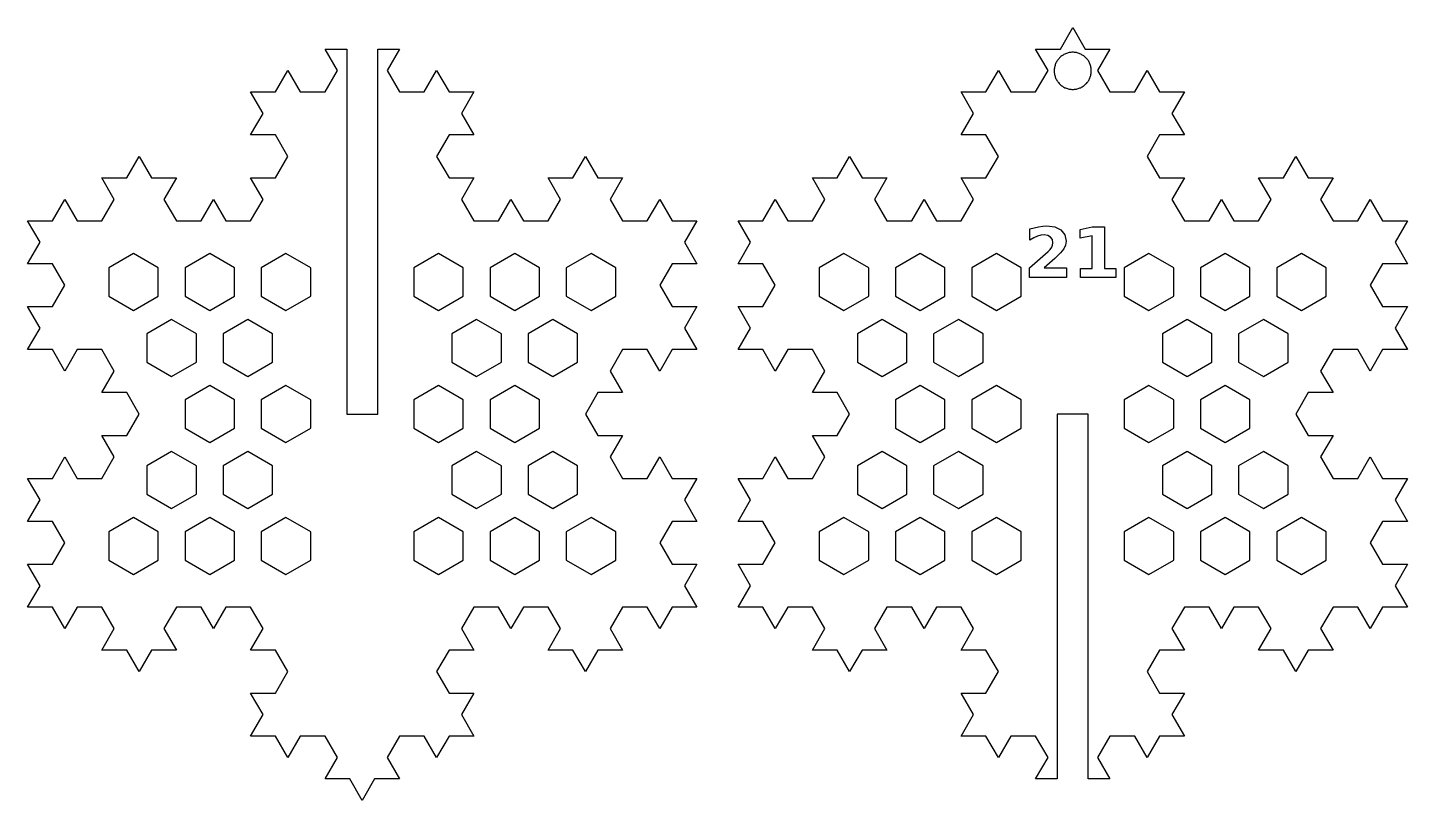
# Model space of a CAD drawing. Header units: millimetres. Extents: x -32 to 101, y -38 to 38.
import ezdxf

# ---------------------------------------------------------------- set-up
doc = ezdxf.new("R2010")
doc.units = ezdxf.units.MM
doc.layers.add('CUT', color=1, linetype='Continuous')
doc.layers.add('ENGRAVE', color=7, linetype='Continuous')

msp = doc.modelspace()

# ---------------------------------------------------------------- linework, layer by layer
at = {"layer": 'CUT'}
for points in [[(71.36, 33.33), (72.56, 31.25), (74.97, 31.25), (76.17, 33.33), (77.37, 31.25), (79.78, 31.25), (78.57, 29.17), (79.78, 27.08), (77.37, 27.08), (76.17, 25), (77.37, 22.92), (79.78, 22.92), (78.57, 20.83), (79.78, 18.75), (82.18, 18.75), (83.39, 20.83), (84.59, 18.75), (86.99, 18.75), (88.2, 20.83), (86.99, 22.92), (89.4, 22.92), (90.6, 25), (91.81, 22.92), (94.21, 22.92), (93.01, 20.83), (94.21, 18.75), (96.62, 18.75), (97.82, 20.83), (99.02, 18.75), (101.43, 18.75), (100.23, 16.67), (101.43, 14.58), (99.02, 14.58), (97.82, 12.5), (99.02, 10.42), (101.43, 10.42), (100.23, 8.33), (101.43, 6.25), (99.02, 6.25), (97.82, 4.17), (96.62, 6.25), (94.21, 6.25), (93.01, 4.17), (94.21, 2.08), (91.81, 2.08), (90.6, 0), (91.81, -2.08), (94.21, -2.08), (93.01, -4.17), (94.21, -6.25), (96.62, -6.25), (97.82, -4.17), (99.02, -6.25), (101.43, -6.25), (100.23, -8.33), (101.43, -10.42), (99.02, -10.42), (97.82, -12.5), (99.02, -14.58), (101.43, -14.58), (100.23, -16.67), (101.43, -18.75), (99.02, -18.75), (97.82, -20.83), (96.62, -18.75), (94.21, -18.75), (93.01, -20.83), (94.21, -22.92), (91.81, -22.92), (90.6, -25), (89.4, -22.92), (86.99, -22.92), (88.2, -20.83), (86.99, -18.75), (84.59, -18.75), (83.39, -20.83), (82.18, -18.75), (79.78, -18.75), (78.57, -20.83), (79.78, -22.92), (77.37, -22.92), (76.17, -25), (77.37, -27.08), (79.78, -27.08), (78.57, -29.17), (79.78, -31.25), (77.37, -31.25), (76.17, -33.33), (74.97, -31.25), (72.56, -31.25), (71.36, -33.33), (72.56, -35.42), (70.45, -35.42), (70.45, 0), (67.45, 0), (67.45, -35.42), (65.34, -35.42), (66.55, -33.33), (65.34, -31.25), (62.94, -31.25), (61.74, -33.33), (60.53, -31.25), (58.13, -31.25), (59.33, -29.17), (58.13, -27.08), (60.53, -27.08), (61.74, -25), (60.53, -22.92), (58.13, -22.92), (59.33, -20.83), (58.13, -18.75), (55.72, -18.75), (54.52, -20.83), (53.32, -18.75), (50.91, -18.75), (49.71, -20.83), (50.91, -22.92), (48.5, -22.92), (47.3, -25), (46.1, -22.92), (43.69, -22.92), (44.9, -20.83), (43.69, -18.75), (41.29, -18.75), (40.08, -20.83), (38.88, -18.75), (36.48, -18.75), (37.68, -16.67), (36.48, -14.58), (38.88, -14.58), (40.08, -12.5), (38.88, -10.42), (36.48, -10.42), (37.68, -8.33), (36.48, -6.25), (38.88, -6.25), (40.08, -4.17), (41.29, -6.25), (43.69, -6.25), (44.9, -4.17), (43.69, -2.08), (46.1, -2.08), (47.3, 0), (46.1, 2.08), (43.69, 2.08), (44.9, 4.17), (43.69, 6.25), (41.29, 6.25), (40.08, 4.17), (38.88, 6.25), (36.48, 6.25), (37.68, 8.33), (36.48, 10.42), (38.88, 10.42), (40.08, 12.5), (38.88, 14.58), (36.48, 14.58), (37.68, 16.67), (36.48, 18.75), (38.88, 18.75), (40.08, 20.83), (41.29, 18.75), (43.69, 18.75), (44.9, 20.83), (43.69, 22.92), (46.1, 22.92), (47.3, 25), (48.5, 22.92), (50.91, 22.92), (49.71, 20.83), (50.91, 18.75), (53.32, 18.75), (54.52, 20.83), (55.72, 18.75), (58.13, 18.75), (59.33, 20.83), (58.13, 22.92), (60.53, 22.92), (61.74, 25), (60.53, 27.08), (58.13, 27.08), (59.33, 29.17), (58.13, 31.25), (60.53, 31.25), (61.74, 33.33), (62.94, 31.25), (65.34, 31.25), (66.55, 33.33), (65.34, 35.42), (67.75, 35.42), (68.95, 37.5), (70.15, 35.42), (72.56, 35.42), (71.36, 33.33)], [(3.61, 35.42), (2.41, 33.33), (3.61, 31.25), (6.01, 31.25), (7.22, 33.33), (8.42, 31.25), (10.83, 31.25), (9.62, 29.17), (10.83, 27.08), (8.42, 27.08), (7.22, 25), (8.42, 22.92), (10.83, 22.92), (9.62, 20.83), (10.83, 18.75), (13.23, 18.75), (14.43, 20.83), (15.64, 18.75), (18.04, 18.75), (19.25, 20.83), (18.04, 22.92), (20.45, 22.92), (21.65, 25), (22.85, 22.92), (25.26, 22.92), (24.06, 20.83), (25.26, 18.75), (27.66, 18.75), (28.87, 20.83), (30.07, 18.75), (32.48, 18.75), (31.27, 16.67), (32.48, 14.58), (30.07, 14.58), (28.87, 12.5), (30.07, 10.42), (32.48, 10.42), (31.27, 8.33), (32.48, 6.25), (30.07, 6.25), (28.87, 4.17), (27.66, 6.25), (25.26, 6.25), (24.06, 4.17), (25.26, 2.08), (22.85, 2.08), (21.65, 0), (22.85, -2.08), (25.26, -2.08), (24.06, -4.17), (25.26, -6.25), (27.66, -6.25), (28.87, -4.17), (30.07, -6.25), (32.48, -6.25), (31.27, -8.33), (32.48, -10.42), (30.07, -10.42), (28.87, -12.5), (30.07, -14.58), (32.48, -14.58), (31.27, -16.67), (32.48, -18.75), (30.07, -18.75), (28.87, -20.83), (27.66, -18.75), (25.26, -18.75), (24.06, -20.83), (25.26, -22.92), (22.85, -22.92), (21.65, -25), (20.45, -22.92), (18.04, -22.92), (19.25, -20.83), (18.04, -18.75), (15.64, -18.75), (14.43, -20.83), (13.23, -18.75), (10.83, -18.75), (9.62, -20.83), (10.83, -22.92), (8.42, -22.92), (7.22, -25), (8.42, -27.08), (10.83, -27.08), (9.62, -29.17), (10.83, -31.25), (8.42, -31.25), (7.22, -33.33), (6.01, -31.25), (3.61, -31.25), (2.41, -33.33), (3.61, -35.42), (1.2, -35.42), (0, -37.5), (-1.2, -35.42), (-3.61, -35.42), (-2.41, -33.33), (-3.61, -31.25), (-6.01, -31.25), (-7.22, -33.33), (-8.42, -31.25), (-10.83, -31.25), (-9.62, -29.17), (-10.83, -27.08), (-8.42, -27.08), (-7.22, -25), (-8.42, -22.92), (-10.83, -22.92), (-9.62, -20.83), (-10.83, -18.75), (-13.23, -18.75), (-14.43, -20.83), (-15.64, -18.75), (-18.04, -18.75), (-19.25, -20.83), (-18.04, -22.92), (-20.45, -22.92), (-21.65, -25), (-22.85, -22.92), (-25.26, -22.92), (-24.06, -20.83), (-25.26, -18.75), (-27.66, -18.75), (-28.87, -20.83), (-30.07, -18.75), (-32.48, -18.75), (-31.27, -16.67), (-32.48, -14.58), (-30.07, -14.58), (-28.87, -12.5), (-30.07, -10.42), (-32.48, -10.42), (-31.27, -8.33), (-32.48, -6.25), (-30.07, -6.25), (-28.87, -4.17), (-27.66, -6.25), (-25.26, -6.25), (-24.06, -4.17), (-25.26, -2.08), (-22.85, -2.08), (-21.65, 0), (-22.85, 2.08), (-25.26, 2.08), (-24.06, 4.17), (-25.26, 6.25), (-27.66, 6.25), (-28.87, 4.17), (-30.07, 6.25), (-32.48, 6.25), (-31.27, 8.33), (-32.48, 10.42), (-30.07, 10.42), (-28.87, 12.5), (-30.07, 14.58), (-32.48, 14.58), (-31.27, 16.67), (-32.48, 18.75), (-30.07, 18.75), (-28.87, 20.83), (-27.66, 18.75), (-25.26, 18.75), (-24.06, 20.83), (-25.26, 22.92), (-22.85, 22.92), (-21.65, 25), (-20.45, 22.92), (-18.04, 22.92), (-19.25, 20.83), (-18.04, 18.75), (-15.64, 18.75), (-14.43, 20.83), (-13.23, 18.75), (-10.83, 18.75), (-9.62, 20.83), (-10.83, 22.92), (-8.42, 22.92), (-7.22, 25), (-8.42, 27.08), (-10.83, 27.08), (-9.62, 29.17), (-10.83, 31.25), (-8.42, 31.25), (-7.22, 33.33), (-6.01, 31.25), (-3.61, 31.25), (-2.41, 33.33), (-3.61, 35.42), (-1.5, 35.42), (-1.5, 0), (1.5, 0), (1.5, 35.42), (3.61, 35.42)], [(70.75, 33.39), (70.74, 33.48), (70.73, 33.56), (70.72, 33.65), (70.7, 33.74), (70.67, 33.82), (70.65, 33.91), (70.61, 33.99), (70.58, 34.07), (70.54, 34.15), (70.5, 34.23), (70.45, 34.3), (70.4, 34.37), (70.34, 34.44), (70.29, 34.51), (70.22, 34.57), (70.16, 34.63), (70.09, 34.69), (70.02, 34.75), (69.95, 34.8), (69.88, 34.84), (69.8, 34.89), (69.72, 34.93), (69.64, 34.96), (69.56, 34.99), (69.47, 35.02), (69.39, 35.05), (69.3, 35.07), (69.22, 35.08), (69.13, 35.09), (69.04, 35.1), (68.95, 35.1), (68.86, 35.1), (68.78, 35.09), (68.69, 35.08), (68.6, 35.07), (68.51, 35.05), (68.43, 35.02), (68.35, 34.99), (68.26, 34.96), (68.18, 34.93), (68.1, 34.89), (68.03, 34.84), (67.95, 34.8), (67.88, 34.75), (67.81, 34.69), (67.74, 34.63), (67.68, 34.57), (67.62, 34.51), (67.56, 34.44), (67.51, 34.37), (67.46, 34.3), (67.41, 34.23), (67.36, 34.15), (67.32, 34.07), (67.29, 33.99), (67.26, 33.91), (67.23, 33.82), (67.21, 33.74), (67.19, 33.65), (67.17, 33.56), (67.16, 33.48), (67.15, 33.39), (67.15, 33.3), (67.15, 33.21), (67.16, 33.12), (67.17, 33.04), (67.19, 32.95), (67.21, 32.86), (67.23, 32.78), (67.26, 32.69), (67.29, 32.61), (67.32, 32.53), (67.36, 32.45), (67.41, 32.37), (67.46, 32.3), (67.51, 32.23), (67.56, 32.16), (67.62, 32.09), (67.68, 32.03), (67.74, 31.97), (67.81, 31.91), (67.88, 31.85), (67.95, 31.8), (68.03, 31.76), (68.1, 31.71), (68.18, 31.67), (68.26, 31.64), (68.35, 31.61), (68.43, 31.58), (68.51, 31.55), (68.6, 31.53), (68.69, 31.52), (68.78, 31.51), (68.86, 31.5), (68.95, 31.5), (69.04, 31.5), (69.13, 31.51), (69.22, 31.52), (69.3, 31.53), (69.39, 31.55), (69.47, 31.58), (69.56, 31.61), (69.64, 31.64), (69.72, 31.67), (69.8, 31.71), (69.88, 31.76), (69.95, 31.8), (70.02, 31.85), (70.09, 31.91), (70.16, 31.97), (70.22, 32.03), (70.29, 32.09), (70.34, 32.16), (70.4, 32.23), (70.45, 32.3), (70.5, 32.37), (70.54, 32.45), (70.58, 32.53), (70.61, 32.61), (70.65, 32.69), (70.67, 32.78), (70.7, 32.86), (70.72, 32.95), (70.73, 33.04), (70.74, 33.12), (70.75, 33.21), (70.75, 33.3), (70.75, 33.39)], [(-22.2, 15.59), (-24.6, 14.2), (-24.6, 11.43), (-22.2, 10.05), (-19.8, 11.43), (-19.8, 14.2), (-22.2, 15.59)], [(-17.2, 14.2), (-17.2, 11.43), (-14.8, 10.05), (-12.4, 11.43), (-12.4, 14.2), (-14.8, 15.59), (-17.2, 14.2)], [(-7.4, 15.59), (-9.8, 14.2), (-9.8, 11.43), (-7.4, 10.05), (-5, 11.43), (-5, 12.82), (-5, 14.2), (-7.4, 15.59)], [(5, 14.2), (5, 11.43), (7.4, 10.05), (9.8, 11.43), (9.8, 14.2), (7.4, 15.59), (5, 14.2)], [(14.8, 15.59), (12.4, 14.2), (12.4, 11.43), (14.8, 10.05), (17.2, 11.43), (17.2, 14.2), (14.8, 15.59)], [(22.2, 15.59), (19.8, 14.2), (19.8, 11.43), (22.2, 10.05), (24.6, 11.43), (24.6, 14.2), (22.2, 15.59)], [(44.35, 14.2), (44.35, 11.43), (46.75, 10.05), (49.15, 11.43), (49.15, 14.2), (46.75, 15.59), (44.35, 14.2)], [(51.75, 11.43), (54.15, 10.05), (56.55, 11.43), (56.55, 14.2), (54.15, 15.59), (51.75, 14.2), (51.75, 11.43)], [(59.15, 14.2), (59.15, 11.43), (61.55, 10.05), (63.95, 11.43), (63.95, 12.82), (63.95, 14.2), (61.55, 15.59), (59.15, 14.2)], [(73.95, 11.43), (76.35, 10.05), (78.75, 11.43), (78.75, 14.2), (76.35, 15.59), (73.95, 14.2), (73.95, 11.43)], [(81.35, 14.2), (81.35, 11.43), (83.75, 10.05), (86.15, 11.43), (86.15, 14.2), (83.75, 15.59), (81.35, 14.2)], [(88.75, 14.2), (88.75, 11.43), (91.15, 10.05), (93.55, 11.43), (93.55, 14.2), (91.15, 15.59), (88.75, 14.2)], [(-18.5, 9.18), (-20.9, 7.79), (-20.9, 5.02), (-18.5, 3.64), (-16.1, 5.02), (-16.1, 7.79), (-18.5, 9.18)], [(-11.1, 9.18), (-13.5, 7.79), (-13.5, 5.02), (-11.1, 3.64), (-8.7, 5.02), (-8.7, 7.79), (-11.1, 9.18)], [(11.1, 9.18), (8.7, 7.79), (8.7, 5.02), (11.1, 3.64), (13.5, 5.02), (13.5, 7.79), (11.1, 9.18)], [(18.5, 9.18), (16.1, 7.79), (16.1, 5.02), (18.5, 3.64), (20.9, 5.02), (20.9, 7.79), (18.5, 9.18)], [(48.05, 7.79), (48.05, 5.02), (50.45, 3.64), (52.85, 5.02), (52.85, 7.79), (50.45, 9.18), (48.05, 7.79)], [(55.45, 7.79), (55.45, 5.02), (57.85, 3.64), (60.25, 5.02), (60.25, 7.79), (57.85, 9.18), (55.45, 7.79)], [(77.65, 7.79), (77.65, 5.02), (80.05, 3.64), (82.45, 5.02), (82.45, 7.79), (80.05, 9.18), (77.65, 7.79)], [(85.05, 7.79), (85.05, 5.02), (87.45, 3.64), (89.85, 5.02), (89.85, 7.79), (87.45, 9.18), (85.05, 7.79)], [(-17.2, 1.39), (-17.2, -1.39), (-14.8, -2.77), (-12.4, -1.39), (-12.4, 1.39), (-14.8, 2.77), (-17.2, 1.39)], [(-7.4, 2.77), (-9.8, 1.39), (-9.8, -1.39), (-7.4, -2.77), (-5, -1.39), (-5, 0), (-5, 1.39), (-7.4, 2.77)], [(7.4, 2.77), (5, 1.39), (5, -1.39), (7.4, -2.77), (9.8, -1.39), (9.8, 1.39), (7.4, 2.77)], [(12.4, 1.39), (12.4, -1.39), (14.8, -2.77), (17.2, -1.39), (17.2, 1.39), (14.8, 2.77), (12.4, 1.39)], [(51.75, -1.39), (54.15, -2.77), (56.55, -1.39), (56.55, 1.39), (54.15, 2.77), (51.75, 1.39), (51.75, -1.39)], [(59.15, 1.39), (59.15, -1.39), (61.55, -2.77), (63.95, -1.39), (63.95, 0), (63.95, 1.39), (61.55, 2.77), (59.15, 1.39)], [(73.95, 1.39), (73.95, -1.39), (76.35, -2.77), (78.75, -1.39), (78.75, 1.39), (76.35, 2.77), (73.95, 1.39)], [(81.35, -1.39), (83.75, -2.77), (86.15, -1.39), (86.15, 1.39), (83.75, 2.77), (81.35, 1.39), (81.35, -1.39)], [(-18.5, -3.64), (-20.9, -5.02), (-20.9, -7.79), (-18.5, -9.18), (-16.1, -7.79), (-16.1, -5.02), (-18.5, -3.64)], [(-13.5, -5.02), (-13.5, -7.79), (-11.1, -9.18), (-8.7, -7.79), (-8.7, -5.02), (-11.1, -3.64), (-13.5, -5.02)], [(8.7, -5.02), (8.7, -7.79), (11.1, -9.18), (13.5, -7.79), (13.5, -5.02), (11.1, -3.64), (8.7, -5.02)], [(18.5, -3.64), (16.1, -5.02), (16.1, -7.79), (18.5, -9.18), (20.9, -7.79), (20.9, -5.02), (18.5, -3.64)], [(48.05, -5.02), (48.05, -7.79), (50.45, -9.18), (52.85, -7.79), (52.85, -5.02), (50.45, -3.64), (48.05, -5.02)], [(55.45, -7.79), (57.85, -9.18), (60.25, -7.79), (60.25, -5.02), (57.85, -3.64), (55.45, -5.02), (55.45, -7.79)], [(77.65, -7.79), (80.05, -9.18), (82.45, -7.79), (82.45, -5.02), (80.05, -3.64), (77.65, -5.02), (77.65, -7.79)], [(85.05, -5.02), (85.05, -7.79), (87.45, -9.18), (89.85, -7.79), (89.85, -5.02), (87.45, -3.64), (85.05, -5.02)], [(-22.2, -10.05), (-24.6, -11.43), (-24.6, -14.2), (-22.2, -15.59), (-19.8, -14.2), (-19.8, -11.43), (-22.2, -10.05)], [(-17.2, -11.43), (-17.2, -14.2), (-14.8, -15.59), (-12.4, -14.2), (-12.4, -11.43), (-14.8, -10.05), (-17.2, -11.43)], [(-7.4, -10.05), (-9.8, -11.43), (-9.8, -14.2), (-7.4, -15.59), (-5, -14.2), (-5, -12.82), (-5, -11.43), (-7.4, -10.05)], [(5, -11.43), (5, -14.2), (7.4, -15.59), (9.8, -14.2), (9.8, -11.43), (7.4, -10.05), (5, -11.43)], [(14.8, -10.05), (12.4, -11.43), (12.4, -14.2), (14.8, -15.59), (17.2, -14.2), (17.2, -11.43), (14.8, -10.05)], [(22.2, -10.05), (19.8, -11.43), (19.8, -14.2), (22.2, -15.59), (24.6, -14.2), (24.6, -11.43), (22.2, -10.05)], [(44.35, -11.43), (44.35, -14.2), (46.75, -15.59), (49.15, -14.2), (49.15, -11.43), (46.75, -10.05), (44.35, -11.43)], [(51.75, -14.2), (54.15, -15.59), (56.55, -14.2), (56.55, -11.43), (54.15, -10.05), (51.75, -11.43), (51.75, -14.2)], [(59.15, -11.43), (59.15, -14.2), (61.55, -15.59), (63.95, -14.2), (63.95, -12.82), (63.95, -11.43), (61.55, -10.05), (59.15, -11.43)], [(73.95, -14.2), (76.35, -15.59), (78.75, -14.2), (78.75, -11.43), (76.35, -10.05), (73.95, -11.43), (73.95, -14.2)], [(81.35, -11.43), (81.35, -14.2), (83.75, -15.59), (86.15, -14.2), (86.15, -11.43), (83.75, -10.05), (81.35, -11.43)], [(88.75, -11.43), (88.75, -14.2), (91.15, -15.59), (93.55, -14.2), (93.55, -11.43), (91.15, -10.05), (88.75, -11.43)]]:
    msp.add_lwpolyline(points, close=True, dxfattribs=at)
at = {"layer": 'ENGRAVE'}
for points in [[(68.33, 14.18), (68.33, 13.25), (64.76, 13.25), (64.76, 14.18), (66.56, 15.76), (66.76, 15.98), (66.91, 16.19), (67, 16.4), (67.03, 16.62), (66.97, 16.93), (66.79, 17.17), (66.52, 17.33), (66.18, 17.38), (65.87, 17.35), (65.53, 17.26), (65.16, 17.1), (64.78, 16.88), (64.78, 17.96), (65.2, 18.08), (65.62, 18.18), (66.04, 18.23), (66.44, 18.25), (67.22, 18.15), (67.81, 17.86), (68.18, 17.4), (68.3, 16.78), (68.25, 16.39), (68.09, 16.03), (67.77, 15.63), (67.22, 15.1), (66.17, 14.18), (68.33, 14.18)], [(69.71, 14.12), (70.83, 14.12), (70.83, 17.3), (69.68, 17.06), (69.68, 17.92), (70.82, 18.16), (72.02, 18.16), (72.02, 14.12), (73.14, 14.12), (73.14, 13.25), (69.71, 13.25), (69.71, 14.12)]]:
    msp.add_lwpolyline(points, close=True, dxfattribs=at)

doc.saveas('drawing.dxf')
